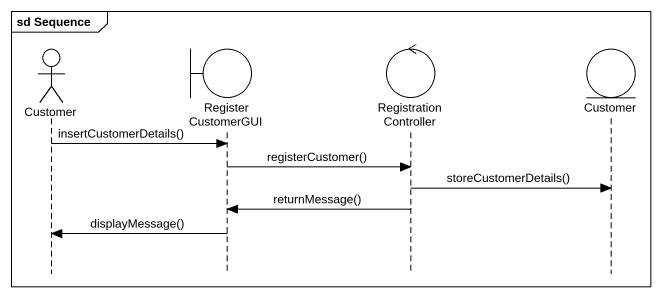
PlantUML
@startuml
mainframe sd Sequence
hide footbox
actor Customer
boundary RegisterCustomerGUI
control RegistrationController
entity "Customer" as Customer_2

Customer -> RegisterCustomerGUI : insertCustomerDetails()
RegisterCustomerGUI -> RegistrationController : registerCustomer()
RegistrationController -> Customer_2 : storeCustomerDetails()
RegistrationController -> RegisterCustomerGUI : returnMessage()
RegisterCustomerGUI -> Customer : displayMessage()
@enduml
